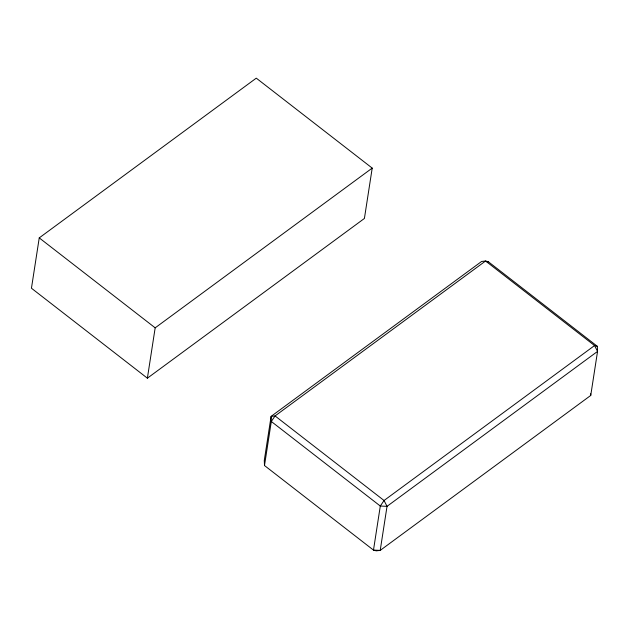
<?xml version="1.0" encoding="UTF-8"?>
<svg xmlns="http://www.w3.org/2000/svg" width="629" height="629" viewBox="0 0 629 629"><rect width="100%" height="100%" fill="white"/><g stroke="black" fill="none" stroke-linecap="round" stroke-linejoin="round"><path stroke-width="0.94" d="M39.242 237.888L31.45 288.231L147.383 378.186L364.411 218.452L372.211 168.108L256.278 78.153L39.242 237.888L155.174 327.843L147.383 378.186M264.494 465.531L271.311 421.485L271.099 416.39L481.617 261.452L485.572 261.004L488.348 261.75L597.338 346.312L597.55 351.407L590.733 395.452L380.215 550.391L376.26 550.847L373.484 550.1L264.494 465.531L264.282 460.436L271.099 416.39L275.062 415.934L485.572 261.004L594.562 345.565L597.338 346.312M155.174 327.843L372.211 168.108M486.421 261.664L488.348 261.75M590.662 393.754L590.733 395.452M380.301 506.046L373.484 550.1L380.215 550.391L387.032 506.345L384.052 500.503L275.062 415.934L271.311 421.485L380.301 506.046L387.032 506.345L597.55 351.407L594.562 345.565L384.052 500.503L380.301 506.046"/></g></svg>
